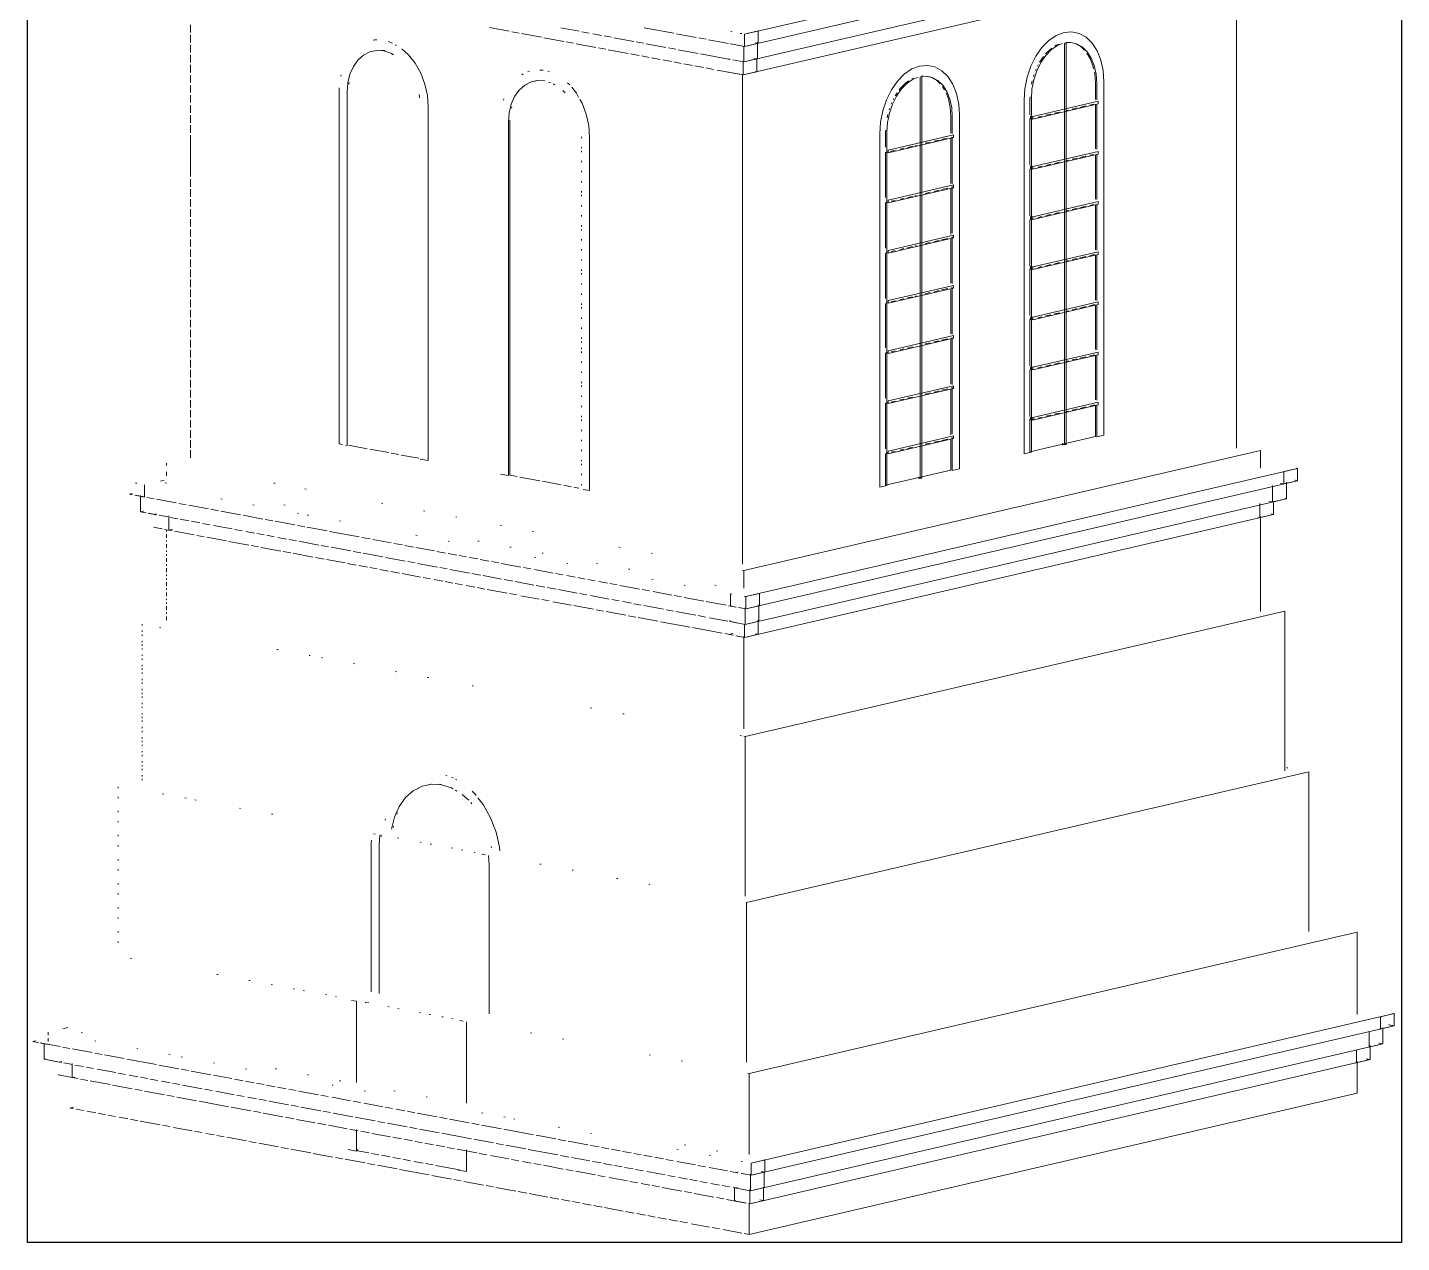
# Paper-space layout '02 Elevation and 3D Views' of a CAD drawing. Header units: millimetres. Extents: x 5 to 415, y 5 to 292.
# Drawn here: x 180.4 to 230.6, y 146 to 190.4 of the extents above; entities that cross this region are included whole.
import ezdxf

# ---------------------------------------------------------------- set-up
doc = ezdxf.new("R2010")
doc.units = ezdxf.units.MM
doc.layers.add('EXISTING', color=7, linetype='Continuous')
picture_1 = doc.add_image_def('image1.png', size_in_pixel=(685, 1677))

# ---------------------------------------------------------------- blocks, each defined once
blk = doc.blocks.new('SHEET_02')
at = {"layer": 'EXISTING', "color": 250, "lineweight": 9}
for p, q in [((206.595, 190.173), (225.939, 194.665)), ((225.939, 194.217), (206.595, 189.724)), ((225.527, 193.56), (206.573, 189.158)), ((225.056, 192.984), (206.547, 188.685)), ((224.585, 175.035), (224.585, 192.881)), ((186.341, 190.239), (186.341, 190.514)), ((186.341, 189.872), (186.341, 190.147)), ((193.086, 189.967), (193.025, 189.954)), ((193.149, 189.963), (193.086, 189.967)), ((197.996, 190.277), (197.272, 190.411)), ((198.358, 190.209), (198.086, 190.26)), ((199.172, 190.058), (198.448, 190.192)), ((199.986, 189.906), (199.263, 190.041)), ((200.556, 190.278), (199.877, 190.404)), ((200.918, 190.21), (200.646, 190.261)), ((201.37, 190.126), (201.053, 190.185)), ((201.732, 190.059), (201.46, 190.109)), ((202.546, 189.907), (201.822, 190.042)), ((204.019, 190.204), (202.934, 190.406)), ((204.832, 190.052), (204.109, 190.187)), ((205.194, 189.985), (204.923, 190.036)), ((206.008, 189.834), (205.285, 189.968)), ((206.098, 190.265), (206.143, 190.257)), ((206.443, 190.201), (206.494, 190.192)), ((206.595, 190.173), (207.096, 190.289)), ((206.595, 190.173), (206.595, 189.724)), ((207.096, 189.841), (207.096, 190.289)), ((217.722, 189.942), (217.47, 189.686)), ((217.995, 190.127), (217.722, 189.942)), ((218.28, 190.235), (217.995, 190.127)), ((218.565, 190.26), (218.28, 190.235)), ((218.838, 190.201), (218.565, 190.26)), ((219.091, 190.062), (218.838, 190.201)), ((219.312, 189.848), (219.091, 190.062)), ((186.341, 189.505), (186.341, 189.78)), ((186.341, 189.138), (186.341, 189.413)), ((192.662, 189.404), (192.893, 189.523)), ((192.893, 189.523), (193.143, 189.576)), ((193.143, 189.576), (193.404, 189.562)), ((193.448, 189.572), (193.318, 189.579)), ((193.404, 189.562), (193.664, 189.479)), ((193.722, 189.848), (193.563, 189.899)), ((193.664, 189.479), (193.764, 189.421)), ((193.875, 189.759), (193.824, 189.789)), ((194.309, 189.42), (194.068, 189.634)), ((194.556, 189.107), (194.309, 189.42)), ((200.348, 189.839), (200.077, 189.889)), ((201.163, 189.687), (200.439, 189.822)), ((201.525, 189.62), (201.253, 189.67)), ((202.339, 189.468), (201.615, 189.603)), ((202.746, 189.393), (202.43, 189.451)), ((202.908, 189.84), (202.637, 189.89)), ((203.722, 189.688), (202.999, 189.823)), ((204.084, 189.621), (203.813, 189.672)), ((204.899, 189.469), (204.175, 189.604)), ((206.075, 189.251), (204.989, 189.453)), ((206.595, 189.724), (206.087, 189.819)), ((206.595, 189.724), (206.098, 189.817)), ((206.573, 189.71), (206.573, 189.158)), ((207.096, 189.841), (206.595, 189.724)), ((207.005, 189.857), (207.096, 189.841)), ((207.073, 189.274), (207.073, 189.876)), ((217.47, 189.686), (217.248, 189.368)), ((217.773, 189.617), (217.608, 189.449)), ((217.616, 189.398), (217.823, 189.608)), ((217.829, 189.655), (217.773, 189.617)), ((217.823, 189.608), (218.047, 189.76)), ((217.997, 189.769), (217.941, 189.731)), ((218.114, 189.813), (217.997, 189.769)), ((218.047, 189.76), (218.222, 189.826)), ((218.296, 189.831), (218.363, 189.846)), ((218.296, 189.831), (218.296, 175.158)), ((218.338, 189.853), (218.513, 189.868)), ((218.464, 189.877), (218.347, 189.867)), ((218.363, 175.173), (218.363, 189.846)), ((218.688, 189.83), (218.464, 189.877)), ((218.513, 189.868), (218.737, 189.82)), ((218.894, 189.716), (218.688, 189.83)), ((218.737, 189.82), (218.944, 189.706)), ((219.03, 189.584), (218.894, 189.716)), ((218.944, 189.706), (219.125, 189.53)), ((219.224, 189.309), (219.113, 189.482)), ((219.125, 189.53), (219.274, 189.299)), ((219.493, 189.565), (219.312, 189.848)), ((219.628, 189.227), (219.493, 189.565)), ((186.341, 188.771), (186.341, 189.046)), ((192.171, 188.709), (192.294, 188.989)), ((192.294, 188.989), (192.46, 189.224)), ((192.46, 189.224), (192.662, 189.404)), ((194.759, 188.746), (194.556, 189.107)), ((203.108, 189.325), (202.837, 189.376)), ((203.515, 189.249), (203.199, 189.308)), ((203.923, 189.174), (203.606, 189.233)), ((204.284, 189.106), (204.013, 189.157)), ((204.692, 189.03), (204.375, 189.089)), ((205.099, 188.955), (204.782, 189.014)), ((205.461, 188.887), (205.189, 188.938)), ((206.014, 189.262), (206.059, 189.272)), ((206.065, 189.252), (206.014, 189.262)), ((206.573, 189.158), (206.165, 189.234)), ((206.573, 189.158), (206.166, 189.234)), ((206.547, 189.204), (206.547, 188.685)), ((207.073, 189.274), (206.573, 189.158)), ((206.937, 189.299), (207.073, 189.274)), ((207.047, 188.801), (207.047, 189.268)), ((213, 189.008), (212.715, 188.901)), ((213.284, 189.033), (213, 189.008)), ((213.558, 188.975), (213.284, 189.033)), ((213.81, 188.836), (213.558, 188.975)), ((217.067, 189.002), (216.932, 188.601)), ((217.248, 189.368), (217.067, 189.002)), ((217.286, 188.838), (217.435, 189.138)), ((217.336, 189.047), (217.311, 188.997)), ((217.53, 189.355), (217.385, 189.147)), ((217.435, 189.138), (217.616, 189.398)), ((219.335, 189.031), (219.224, 189.309)), ((219.274, 189.299), (219.384, 189.022)), ((219.362, 188.906), (219.335, 189.031)), ((219.384, 189.022), (219.452, 188.709)), ((219.711, 188.845), (219.628, 189.227)), ((186.341, 188.404), (186.341, 188.679)), ((191.845, 188.689), (191.832, 188.634)), ((192.095, 188.395), (192.171, 188.709)), ((194.91, 188.348), (194.759, 188.746)), ((198.51, 188.717), (198.453, 188.688)), ((198.561, 188.306), (198.792, 188.425)), ((198.74, 188.817), (198.679, 188.804)), ((198.792, 188.425), (199.042, 188.478)), ((199.024, 188.476), (198.899, 188.449)), ((199.042, 188.478), (199.302, 188.464)), ((199.239, 188.854), (199.112, 188.862)), ((199.461, 188.801), (199.408, 188.817)), ((199.433, 188.423), (199.498, 188.402)), ((206.275, 188.736), (205.597, 188.862)), ((206.547, 188.685), (205.988, 188.789)), ((206.547, 188.685), (206.366, 188.719)), ((206.521, 188.685), (206.521, 170.794)), ((207.047, 188.801), (206.547, 188.685)), ((207.002, 188.81), (207.047, 188.801)), ((212.189, 188.459), (211.968, 188.142)), ((212.441, 188.716), (212.189, 188.459)), ((212.715, 188.901), (212.441, 188.716)), ((212.605, 188.467), (212.493, 188.391)), ((212.542, 188.382), (212.767, 188.533)), ((212.775, 188.564), (212.717, 188.543)), ((212.767, 188.533), (212.941, 188.599)), ((213.016, 188.604), (213.083, 188.62)), ((213.016, 188.604), (213.016, 173.932)), ((213.058, 188.626), (213.233, 188.642)), ((213.125, 188.646), (213.067, 188.641)), ((213.083, 173.947), (213.083, 188.62)), ((213.233, 188.642), (213.457, 188.594)), ((213.407, 188.603), (213.258, 188.635)), ((213.614, 188.489), (213.407, 188.603)), ((213.457, 188.594), (213.664, 188.48)), ((213.75, 188.357), (213.614, 188.489)), ((213.664, 188.48), (213.845, 188.304)), ((214.031, 188.621), (213.81, 188.836)), ((214.213, 188.339), (214.031, 188.621)), ((216.932, 188.601), (216.849, 188.18)), ((217.115, 188.461), (217.092, 188.346)), ((217.108, 188.165), (217.176, 188.509)), ((217.182, 188.683), (217.163, 188.628)), ((217.176, 188.509), (217.286, 188.838)), ((217.262, 188.897), (217.237, 188.847)), ((219.403, 188.718), (219.389, 188.781)), ((219.426, 188.382), (219.403, 188.718)), ((219.452, 188.709), (219.475, 188.372)), ((219.739, 188.434), (219.711, 188.845)), ((219.739, 175.514), (219.739, 188.434)), ((186.341, 188.037), (186.341, 188.312)), ((186.341, 187.67), (186.341, 187.945)), ((191.782, 188.215), (191.774, 188.112)), ((191.774, 188.112), (191.774, 175.192)), ((192.069, 188.057), (192.095, 188.395)), ((192.069, 175.137), (192.069, 188.057)), ((192.139, 188.405), (192.135, 188.349)), ((194.7, 187.964), (194.713, 187.907)), ((194.713, 187.907), (194.717, 187.849)), ((195.002, 187.929), (194.91, 188.348)), ((195.034, 187.506), (195.002, 187.929)), ((198.192, 187.891), (198.358, 188.126)), ((198.358, 188.126), (198.561, 188.306)), ((198.663, 188.346), (198.605, 188.317)), ((199.613, 188.352), (199.663, 188.323)), ((199.952, 188.112), (200.044, 188.03)), ((200.208, 188.322), (200.127, 188.393)), ((200.455, 188.01), (200.279, 188.233)), ((200.531, 187.874), (200.455, 188.01)), ((211.968, 188.142), (211.787, 187.776)), ((212.006, 187.611), (212.155, 187.912)), ((212.177, 188.025), (212.105, 187.921)), ((212.155, 187.912), (212.336, 188.172)), ((212.286, 188.181), (212.25, 188.129)), ((212.493, 188.391), (212.286, 188.181)), ((212.336, 188.172), (212.542, 188.382)), ((213.906, 188.14), (213.832, 188.256)), ((213.845, 188.304), (213.993, 188.073)), ((214.054, 187.805), (213.966, 188.027)), ((213.993, 188.073), (214.104, 187.796)), ((214.348, 188), (214.213, 188.339)), ((214.431, 187.618), (214.348, 188)), ((216.849, 188.18), (216.821, 187.756)), ((217.085, 187.817), (217.108, 188.165)), ((219.426, 187.782), (219.426, 188.382)), ((219.475, 188.372), (219.475, 187.773)), ((186.341, 187.303), (186.341, 187.578)), ((195.034, 174.586), (195.034, 187.506)), ((197.797, 187.81), (197.783, 187.755)), ((197.993, 187.297), (198.069, 187.611)), ((198.069, 187.611), (198.192, 187.891)), ((198.088, 187.517), (198.076, 187.464)), ((200.658, 187.648), (200.582, 187.783)), ((200.808, 187.25), (200.658, 187.648)), ((211.787, 187.776), (211.652, 187.374)), ((211.901, 187.456), (211.883, 187.402)), ((211.896, 187.283), (212.006, 187.611)), ((211.981, 187.671), (211.956, 187.621)), ((212.055, 187.821), (212.031, 187.771)), ((214.122, 187.492), (214.054, 187.805)), ((214.104, 187.796), (214.172, 187.483)), ((214.145, 187.155), (214.122, 187.492)), ((214.172, 187.483), (214.195, 187.146)), ((214.459, 187.207), (214.431, 187.618)), ((216.821, 187.756), (216.821, 174.836)), ((217.039, 187.885), (217.035, 187.827)), ((217.035, 187.827), (217.035, 187.227)), ((217.085, 174.897), (217.085, 187.817)), ((217.135, 187.164), (219.525, 187.719)), ((217.135, 187.066), (219.525, 187.621)), ((218.577, 187.433), (218.761, 187.475)), ((218.853, 187.497), (219.083, 187.55)), ((219.221, 187.582), (219.358, 187.614)), ((219.426, 185.982), (219.426, 187.597)), ((219.475, 187.588), (219.475, 185.973)), ((219.525, 187.719), (219.525, 187.621)), ((186.341, 186.936), (186.341, 187.211)), ((197.967, 186.96), (197.993, 187.297)), ((197.967, 174.04), (197.967, 186.96)), ((198.016, 187.026), (198.012, 186.97)), ((198.012, 186.97), (198.012, 174.05)), ((200.901, 186.831), (200.808, 187.25)), ((211.569, 186.954), (211.541, 186.53)), ((211.652, 187.374), (211.569, 186.954)), ((211.805, 186.591), (211.828, 186.938)), ((211.835, 187.235), (211.812, 187.12)), ((211.828, 186.938), (211.896, 187.283)), ((214.145, 186.556), (214.145, 187.155)), ((214.195, 187.146), (214.195, 186.546)), ((214.459, 174.287), (214.459, 187.207)), ((217.035, 187.088), (217.035, 185.381)), ((217.06, 187.178), (217.06, 187.08)), ((217.135, 187.164), (217.06, 187.178)), ((217.06, 187.08), (217.152, 187.102)), ((217.06, 187.08), (217.135, 187.066)), ((217.135, 187.066), (217.135, 187.164)), ((217.336, 187.144), (217.474, 187.176)), ((217.612, 187.208), (217.796, 187.251)), ((217.934, 187.283), (218.117, 187.326)), ((218.347, 187.379), (218.439, 187.4)), ((186.341, 186.569), (186.341, 186.844)), ((186.341, 184.964), (186.341, 186.477)), ((200.637, 186.416), (200.637, 186.37)), ((200.932, 186.408), (200.901, 186.831)), ((200.932, 173.488), (200.932, 186.408)), ((211.541, 186.53), (211.541, 173.61)), ((211.759, 186.658), (211.755, 186.6)), ((211.755, 186.6), (211.755, 186.047)), ((211.805, 173.671), (211.805, 186.591)), ((211.854, 185.938), (214.244, 186.493)), ((214.244, 186.395), (214.17, 186.409)), ((214.195, 186.408), (214.195, 184.701)), ((214.244, 186.493), (214.244, 186.395)), ((200.637, 186.047), (200.637, 186.001)), ((200.637, 185.909), (200.637, 185.863)), ((211.854, 185.84), (214.244, 186.395)), ((211.854, 185.84), (211.854, 185.938)), ((211.918, 185.886), (212.102, 185.929)), ((212.285, 185.971), (212.423, 186.003)), ((212.561, 186.035), (212.745, 186.078)), ((212.837, 186.099), (212.883, 186.11)), ((213.205, 186.185), (213.389, 186.227)), ((213.526, 186.26), (213.71, 186.302)), ((213.802, 186.324), (213.986, 186.366)), ((214.145, 184.71), (214.145, 186.371)), ((200.637, 185.54), (200.637, 185.494)), ((211.755, 185.862), (211.755, 184.201)), ((211.78, 185.854), (211.854, 185.84)), ((217.135, 185.33), (219.525, 185.885)), ((217.135, 185.232), (219.525, 185.787)), ((217.612, 185.374), (217.796, 185.417)), ((217.934, 185.449), (218.117, 185.492)), ((218.347, 185.545), (218.439, 185.566)), ((218.577, 185.598), (218.761, 185.641)), ((218.853, 185.663), (219.083, 185.716)), ((219.221, 185.748), (219.358, 185.78)), ((219.426, 184.137), (219.426, 185.752)), ((219.475, 185.789), (219.475, 184.127)), ((219.525, 185.885), (219.525, 185.787)), ((200.637, 185.171), (200.637, 185.125)), ((217.035, 185.243), (217.035, 183.535)), ((217.06, 185.344), (217.06, 185.246)), ((217.135, 185.33), (217.06, 185.344)), ((217.06, 185.246), (217.152, 185.268)), ((217.06, 185.246), (217.135, 185.232)), ((217.135, 185.232), (217.135, 185.33)), ((217.336, 185.31), (217.474, 185.342)), ((186.341, 184.597), (186.341, 184.872)), ((186.341, 184.23), (186.341, 184.505)), ((200.637, 184.802), (200.637, 184.755)), ((200.637, 184.432), (200.637, 184.386)), ((211.854, 184.104), (214.244, 184.659)), ((211.854, 184.006), (214.244, 184.561)), ((213.205, 184.351), (213.389, 184.393)), ((213.526, 184.425), (213.71, 184.468)), ((213.802, 184.489), (214.032, 184.543)), ((214.145, 182.864), (214.145, 184.525)), ((214.244, 184.561), (214.17, 184.575)), ((214.195, 184.608), (214.195, 182.901)), ((214.244, 184.659), (214.244, 184.561)), ((186.341, 183.863), (186.341, 184.138)), ((200.637, 184.294), (200.637, 184.248)), ((200.637, 183.925), (200.637, 183.879)), ((211.755, 184.016), (211.755, 182.355)), ((211.78, 184.02), (211.854, 184.006)), ((211.854, 184.006), (211.854, 184.104)), ((211.964, 184.062), (212.102, 184.095)), ((212.285, 184.137), (212.423, 184.169)), ((212.561, 184.201), (212.745, 184.244)), ((212.837, 184.265), (212.883, 184.276)), ((217.135, 183.496), (219.525, 184.051)), ((217.135, 183.398), (219.525, 183.953)), ((219.221, 183.914), (219.358, 183.946)), ((219.426, 182.291), (219.426, 183.952)), ((219.475, 183.943), (219.475, 182.282)), ((219.525, 184.051), (219.525, 183.953)), ((186.341, 183.495), (186.341, 183.771)), ((186.341, 183.128), (186.341, 183.404)), ((200.637, 183.556), (200.637, 183.51)), ((217.035, 183.397), (217.035, 181.69)), ((217.06, 183.51), (217.06, 183.412)), ((217.135, 183.496), (217.06, 183.51)), ((217.06, 183.412), (217.152, 183.433)), ((217.06, 183.412), (217.135, 183.398)), ((217.135, 183.398), (217.135, 183.496)), ((217.336, 183.476), (217.474, 183.508)), ((217.612, 183.54), (217.796, 183.583)), ((217.934, 183.615), (218.117, 183.658)), ((218.347, 183.711), (218.439, 183.732)), ((218.577, 183.764), (218.761, 183.807)), ((218.853, 183.828), (219.083, 183.882)), ((186.341, 182.761), (186.341, 183.037)), ((200.637, 183.187), (200.637, 183.14)), ((200.637, 183.048), (200.637, 183.002)), ((186.341, 182.394), (186.341, 182.67)), ((200.637, 182.679), (200.637, 182.633)), ((211.854, 182.27), (214.244, 182.825)), ((211.854, 182.172), (214.244, 182.727)), ((212.561, 182.367), (212.745, 182.41)), ((212.837, 182.431), (212.883, 182.442)), ((213.205, 182.517), (213.389, 182.559)), ((213.526, 182.591), (213.71, 182.634)), ((213.802, 182.655), (214.032, 182.709)), ((214.145, 181.065), (214.145, 182.68)), ((214.244, 182.727), (214.17, 182.741)), ((214.195, 182.763), (214.195, 181.055)), ((214.244, 182.825), (214.244, 182.727)), ((186.341, 182.027), (186.341, 182.303)), ((186.341, 181.66), (186.341, 181.936)), ((200.637, 182.31), (200.637, 182.264)), ((200.637, 181.941), (200.637, 181.895)), ((211.755, 182.171), (211.755, 180.509)), ((211.78, 182.186), (211.854, 182.172)), ((211.854, 182.172), (211.854, 182.27)), ((211.964, 182.228), (212.102, 182.26)), ((212.285, 182.303), (212.423, 182.335)), ((217.135, 181.662), (219.525, 182.217)), ((217.135, 181.564), (219.525, 182.119)), ((218.347, 181.877), (218.439, 181.898)), ((218.577, 181.93), (218.761, 181.973)), ((218.853, 181.994), (219.083, 182.048)), ((219.221, 182.08), (219.404, 182.122)), ((219.426, 180.445), (219.426, 182.106)), ((219.475, 182.097), (219.475, 180.436)), ((219.525, 182.217), (219.525, 182.119)), ((186.341, 181.293), (186.341, 181.569)), ((200.637, 181.572), (200.637, 181.525)), ((200.637, 181.433), (200.637, 181.387)), ((217.035, 181.597), (217.035, 179.89)), ((217.06, 181.676), (217.06, 181.578)), ((217.135, 181.662), (217.06, 181.676)), ((217.06, 181.578), (217.152, 181.599)), ((217.06, 181.578), (217.135, 181.564)), ((217.135, 181.564), (217.135, 181.662)), ((217.336, 181.642), (217.474, 181.674)), ((217.612, 181.706), (217.796, 181.749)), ((217.934, 181.781), (218.117, 181.824)), ((186.341, 180.926), (186.341, 181.202)), ((200.637, 181.064), (200.637, 181.018)), ((211.854, 180.436), (214.244, 180.991)), ((211.854, 180.338), (214.244, 180.893)), ((213.802, 180.821), (214.032, 180.875)), ((214.244, 180.893), (214.17, 180.907)), ((214.195, 180.917), (214.195, 179.21)), ((214.244, 180.991), (214.244, 180.893)), ((186.341, 180.559), (186.341, 180.835)), ((186.341, 180.192), (186.341, 180.468)), ((200.637, 180.695), (200.637, 180.649)), ((211.854, 180.338), (211.854, 180.436)), ((211.964, 180.394), (212.102, 180.426)), ((212.285, 180.469), (212.423, 180.501)), ((212.561, 180.533), (212.745, 180.576)), ((212.837, 180.597), (212.883, 180.608)), ((213.205, 180.683), (213.389, 180.725)), ((213.526, 180.757), (213.71, 180.8)), ((214.145, 179.219), (214.145, 180.834)), ((217.135, 179.828), (219.525, 180.383)), ((219.525, 180.383), (219.525, 180.285)), ((186.341, 179.825), (186.341, 180.101)), ((200.637, 180.326), (200.637, 180.28)), ((200.637, 180.187), (200.637, 180.141)), ((211.755, 180.325), (211.755, 178.71)), ((211.78, 180.352), (211.854, 180.338)), ((217.135, 179.73), (219.525, 180.285)), ((217.612, 179.872), (217.796, 179.915)), ((217.934, 179.947), (218.117, 179.99)), ((218.347, 180.043), (218.439, 180.064)), ((218.577, 180.096), (218.761, 180.139)), ((218.853, 180.16), (219.083, 180.214)), ((219.221, 180.246), (219.404, 180.288)), ((219.426, 178.646), (219.426, 180.261)), ((219.475, 180.251), (219.475, 178.636)), ((186.341, 179.458), (186.341, 179.734)), ((186.341, 179.091), (186.341, 179.367)), ((200.637, 179.818), (200.637, 179.772)), ((200.637, 179.449), (200.637, 179.403)), ((217.035, 179.752), (217.035, 178.044)), ((217.06, 179.842), (217.06, 179.744)), ((217.135, 179.828), (217.06, 179.842)), ((217.06, 179.744), (217.152, 179.765)), ((217.06, 179.744), (217.135, 179.73)), ((217.135, 179.73), (217.135, 179.828)), ((217.336, 179.808), (217.474, 179.84)), ((186.341, 178.724), (186.341, 179)), ((200.637, 179.08), (200.637, 179.034)), ((200.637, 178.941), (200.637, 178.895)), ((211.854, 178.602), (214.244, 179.157)), ((211.854, 178.504), (214.244, 179.059)), ((213.205, 178.849), (213.389, 178.891)), ((213.526, 178.923), (213.71, 178.966)), ((213.802, 178.987), (214.032, 179.041)), ((214.145, 177.373), (214.145, 179.034)), ((214.244, 179.059), (214.17, 179.073)), ((214.195, 179.071), (214.195, 177.364)), ((214.244, 179.157), (214.244, 179.059)), ((186.341, 178.357), (186.341, 178.633)), ((200.637, 178.711), (200.637, 178.665)), ((200.637, 178.572), (200.637, 178.526)), ((211.755, 178.525), (211.755, 176.864)), ((211.78, 178.518), (211.826, 178.528)), ((211.78, 178.518), (211.854, 178.504)), ((211.854, 178.504), (211.854, 178.602)), ((211.964, 178.56), (212.102, 178.592)), ((212.285, 178.635), (212.423, 178.667)), ((212.561, 178.699), (212.745, 178.742)), ((217.135, 177.994), (219.525, 178.549)), ((217.135, 177.896), (219.525, 178.451)), ((218.853, 178.326), (219.083, 178.38)), ((219.221, 178.412), (219.404, 178.454)), ((219.426, 176.8), (219.426, 178.415)), ((219.475, 178.452), (219.475, 176.791)), ((219.525, 178.549), (219.525, 178.451)), ((186.341, 177.99), (186.341, 178.266)), ((186.341, 177.623), (186.341, 177.899)), ((200.637, 178.203), (200.637, 178.157)), ((217.035, 177.906), (217.035, 176.199)), ((217.06, 178.008), (217.06, 177.91)), ((217.135, 177.994), (217.06, 178.008)), ((217.06, 177.91), (217.152, 177.931)), ((217.06, 177.91), (217.135, 177.896)), ((217.135, 177.896), (217.135, 177.994)), ((217.336, 177.974), (217.474, 178.006)), ((217.612, 178.038), (217.796, 178.081)), ((217.934, 178.113), (218.117, 178.155)), ((218.347, 178.209), (218.439, 178.23)), ((218.577, 178.262), (218.761, 178.305)), ((186.341, 177.256), (186.341, 177.532)), ((200.637, 177.834), (200.637, 177.788)), ((200.637, 177.465), (200.637, 177.419)), ((186.341, 176.889), (186.341, 177.165)), ((200.637, 177.326), (200.637, 177.28)), ((200.637, 176.957), (200.637, 176.911)), ((211.854, 176.767), (214.244, 177.323)), ((211.854, 176.67), (214.244, 177.225)), ((212.561, 176.865), (212.745, 176.908)), ((213.205, 177.014), (213.389, 177.057)), ((213.526, 177.089), (213.71, 177.132)), ((213.802, 177.153), (214.032, 177.207)), ((214.145, 175.527), (214.145, 177.189)), ((214.244, 177.225), (214.17, 177.239)), ((214.195, 177.272), (214.195, 175.564)), ((214.244, 177.323), (214.244, 177.225)), ((186.341, 176.522), (186.341, 176.798)), ((186.341, 176.155), (186.341, 176.431)), ((200.637, 176.588), (200.637, 176.542)), ((211.755, 176.68), (211.755, 175.018)), ((211.78, 176.684), (211.826, 176.694)), ((211.78, 176.684), (211.854, 176.67)), ((211.854, 176.67), (211.854, 176.767)), ((211.964, 176.726), (212.102, 176.758)), ((212.285, 176.801), (212.423, 176.833)), ((217.135, 176.16), (219.525, 176.715)), ((217.135, 176.062), (219.525, 176.617)), ((218.347, 176.375), (218.439, 176.396)), ((218.577, 176.428), (218.761, 176.471)), ((218.853, 176.492), (219.083, 176.546)), ((219.221, 176.578), (219.404, 176.62)), ((219.426, 175.462), (219.426, 176.615)), ((219.475, 176.606), (219.475, 175.453)), ((219.525, 176.715), (219.525, 176.617)), ((186.341, 175.788), (186.341, 176.064)), ((200.637, 176.219), (200.637, 176.173)), ((200.637, 176.081), (200.637, 176.034)), ((217.035, 176.106), (217.035, 174.907)), ((217.06, 176.174), (217.06, 176.076)), ((217.135, 176.16), (217.06, 176.174)), ((217.06, 176.076), (217.198, 176.108)), ((217.06, 176.076), (217.135, 176.062)), ((217.135, 176.062), (217.135, 176.16)), ((217.336, 176.14), (217.474, 176.172)), ((217.612, 176.204), (217.796, 176.247)), ((217.934, 176.279), (218.117, 176.321)), ((186.341, 175.421), (186.341, 175.697)), ((200.637, 175.711), (200.637, 175.665)), ((211.854, 174.933), (214.244, 175.489)), ((211.854, 174.836), (214.244, 175.391)), ((213.802, 175.319), (214.032, 175.373)), ((214.244, 175.391), (214.17, 175.405)), ((214.195, 175.426), (214.195, 174.226)), ((214.244, 175.489), (214.244, 175.391)), ((217.035, 174.907), (219.426, 175.462)), ((219.475, 175.453), (219.739, 175.514)), ((186.341, 175.054), (186.341, 175.33)), ((186.341, 174.687), (186.341, 174.963)), ((191.774, 175.192), (191.892, 175.17)), ((192.01, 175.148), (192.069, 175.137)), ((192.113, 175.148), (192.804, 175.019)), ((192.896, 175.002), (193.586, 174.874)), ((193.678, 174.856), (193.955, 174.805)), ((200.637, 175.342), (200.637, 175.296)), ((200.637, 174.973), (200.637, 174.927)), ((225.468, 174.954), (206.569, 170.565)), ((211.78, 174.849), (211.826, 174.86)), ((211.78, 174.849), (211.854, 174.836)), ((211.854, 174.836), (211.854, 174.933)), ((211.964, 174.892), (212.102, 174.924)), ((212.285, 174.967), (212.423, 174.999)), ((212.561, 175.031), (212.745, 175.074)), ((213.205, 175.18), (213.389, 175.223)), ((213.526, 175.255), (213.71, 175.298)), ((214.145, 174.235), (214.145, 175.343)), ((216.821, 174.836), (217.085, 174.897)), ((218.222, 175.172), (218.222, 175.218)), ((218.222, 175.172), (218.289, 175.187)), ((218.296, 175.158), (218.222, 175.172)), ((218.289, 175.187), (218.363, 175.173)), ((218.363, 175.173), (218.296, 175.158)), ((225.468, 174.305), (225.468, 174.954)), ((185.459, 174.401), (185.459, 174.494)), ((194.047, 174.788), (194.691, 174.668)), ((194.739, 174.641), (195.034, 174.586)), ((200.637, 174.604), (200.637, 174.558)), ((200.637, 174.466), (200.637, 174.419)), ((211.755, 174.834), (211.755, 173.68)), ((185.247, 173.837), (185.382, 173.868)), ((185.459, 174.03), (185.459, 174.169)), ((197.673, 174.094), (197.967, 174.04)), ((198.012, 174.05), (198.288, 173.999)), ((198.38, 173.981), (199.117, 173.844)), ((200.637, 174.096), (200.637, 174.05)), ((206.644, 169.611), (226.821, 174.297)), ((226.821, 173.848), (206.644, 169.162)), ((211.755, 173.68), (214.145, 174.235)), ((212.941, 173.945), (213.008, 173.961)), ((213.016, 173.932), (212.941, 173.945)), ((213.008, 173.961), (213.083, 173.947)), ((213.083, 173.947), (213.016, 173.932)), ((214.195, 174.226), (214.459, 174.287)), ((226.321, 174.181), (226.821, 174.297)), ((226.321, 174.181), (226.321, 173.732)), ((226.821, 173.848), (226.321, 173.732)), ((226.72, 173.867), (226.821, 173.848)), ((226.731, 173.865), (226.821, 173.848)), ((226.821, 174.297), (226.77, 174.306)), ((226.821, 174.297), (226.776, 174.305)), ((226.821, 173.848), (226.821, 174.297)), ((184.106, 173.357), (184.206, 173.381)), ((184.106, 173.357), (184.195, 173.378)), ((184.207, 173.338), (184.106, 173.357)), ((184.196, 173.341), (184.106, 173.357)), ((184.331, 173.764), (184.377, 173.755)), ((184.664, 173.702), (184.664, 173.253)), ((185.464, 173.762), (185.419, 173.771)), ((189.437, 173.753), (189.392, 173.762)), ((190.567, 173.543), (190.522, 173.551)), ((199.209, 173.827), (199.899, 173.699)), ((199.991, 173.682), (200.268, 173.63)), ((200.36, 173.613), (200.544, 173.579)), ((200.637, 173.727), (200.637, 173.681)), ((200.696, 173.532), (200.932, 173.488)), ((211.541, 173.61), (211.805, 173.671)), ((225.909, 173.677), (225.909, 173.075)), ((226.321, 173.732), (226.185, 173.757)), ((226.409, 173.192), (226.409, 173.794)), ((184.664, 173.253), (184.309, 173.32)), ((184.648, 173.256), (184.331, 173.315)), ((184.517, 172.71), (184.517, 173.312)), ((185.009, 173.189), (184.738, 173.24)), ((185.822, 173.038), (185.099, 173.172)), ((186.183, 172.971), (185.912, 173.021)), ((186.996, 172.819), (186.274, 172.954)), ((187.448, 173.184), (187.493, 173.175)), ((188.622, 172.965), (188.667, 172.957)), ((189.8, 172.955), (189.755, 172.964)), ((193.37, 173.021), (193.324, 173.03)), ((226.409, 173.192), (206.621, 168.596)), ((225.438, 173.018), (225.438, 172.499)), ((225.909, 173.075), (225.773, 173.101)), ((226.409, 173.192), (225.909, 173.075)), ((225.939, 172.616), (225.939, 173.082)), ((226.358, 173.201), (226.409, 173.192)), ((226.364, 173.2), (226.409, 173.192)), ((184.517, 172.71), (184.617, 172.733)), ((184.517, 172.71), (184.607, 172.731)), ((184.721, 172.672), (184.517, 172.71)), ((184.698, 172.676), (184.517, 172.71)), ((185.105, 172.601), (184.789, 172.66)), ((185.076, 172.606), (184.822, 172.653)), ((185.076, 172.656), (185.076, 172.606)), ((185.512, 172.525), (185.195, 172.584)), ((185.547, 172.56), (185.547, 172.041)), ((185.873, 172.458), (185.602, 172.508)), ((186.28, 172.382), (185.964, 172.441)), ((186.687, 172.306), (186.371, 172.365)), ((187.358, 172.752), (187.087, 172.803)), ((188.171, 172.601), (187.448, 172.735)), ((188.984, 172.449), (188.261, 172.584)), ((189.345, 172.382), (189.074, 172.433)), ((190.158, 172.231), (189.435, 172.365)), ((190.248, 172.662), (190.293, 172.654)), ((190.61, 172.595), (190.655, 172.587)), ((191.784, 172.377), (191.829, 172.368)), ((194.907, 172.735), (194.861, 172.744)), ((196.082, 172.517), (196.037, 172.525)), ((225.939, 172.616), (206.595, 168.123)), ((225.438, 172.499), (225.393, 172.508)), ((225.939, 172.616), (225.438, 172.499)), ((225.468, 169.069), (225.468, 172.544)), ((225.837, 172.634), (225.939, 172.616)), ((225.848, 172.632), (225.939, 172.616)), ((185.293, 172.088), (184.988, 172.145)), ((185.304, 172.086), (184.988, 172.145)), ((185.547, 172.041), (185.394, 172.069)), ((185.666, 172.019), (185.395, 172.069)), ((185.459, 171.992), (185.459, 172.038)), ((185.459, 171.76), (185.459, 171.899)), ((185.681, 172.072), (185.547, 172.041)), ((186.48, 171.867), (185.757, 172.002)), ((186.841, 171.8), (186.57, 171.85)), ((187.049, 172.239), (186.778, 172.289)), ((187.862, 172.087), (187.184, 172.214)), ((188.224, 172.02), (187.953, 172.071)), ((188.676, 171.936), (188.36, 171.995)), ((189.038, 171.869), (188.766, 171.919)), ((189.399, 171.801), (189.128, 171.852)), ((190.519, 172.164), (190.248, 172.214)), ((191.332, 172.012), (190.61, 172.147)), ((192.507, 171.794), (191.423, 171.995)), ((194.584, 171.855), (194.63, 171.847)), ((197.709, 172.214), (197.664, 172.222)), ((198.885, 171.995), (198.839, 172.003)), ((185.459, 171.621), (185.459, 171.667)), ((185.459, 171.389), (185.459, 171.528)), ((187.655, 171.648), (186.932, 171.783)), ((188.469, 171.497), (187.745, 171.632)), ((188.83, 171.43), (188.559, 171.48)), ((189.644, 171.278), (188.921, 171.413)), ((189.851, 171.717), (189.535, 171.776)), ((190.213, 171.65), (189.942, 171.7)), ((191.027, 171.498), (190.303, 171.633)), ((191.388, 171.431), (191.117, 171.482)), ((192.202, 171.28), (191.479, 171.414)), ((192.913, 171.718), (192.597, 171.777)), ((193.681, 171.575), (193.004, 171.701)), ((194.088, 171.499), (193.771, 171.558)), ((194.494, 171.424), (194.178, 171.483)), ((195.262, 171.281), (194.584, 171.407)), ((195.759, 171.637), (195.804, 171.628)), ((196.891, 171.635), (196.846, 171.644)), ((198.066, 171.417), (198.021, 171.425)), ((202.049, 171.406), (202.004, 171.414)), ((185.459, 171.25), (185.459, 171.297)), ((185.459, 171.111), (185.459, 171.158)), ((185.459, 170.88), (185.459, 171.019)), ((190.006, 171.211), (189.734, 171.261)), ((190.819, 171.059), (190.096, 171.194)), ((191.226, 170.984), (190.91, 171.043)), ((191.995, 170.841), (191.317, 170.967)), ((192.401, 170.765), (192.085, 170.824)), ((192.563, 171.212), (192.292, 171.263)), ((193.377, 171.061), (192.654, 171.196)), ((194.191, 170.91), (193.467, 171.044)), ((194.552, 170.842), (194.281, 170.893)), ((195.366, 170.691), (194.643, 170.825)), ((195.668, 171.205), (195.352, 171.264)), ((196.075, 171.13), (195.759, 171.188)), ((196.436, 171.062), (196.165, 171.113)), ((196.843, 170.987), (196.527, 171.045)), ((197.249, 170.911), (196.933, 170.97)), ((197.611, 170.844), (197.34, 170.894)), ((198.424, 170.692), (197.701, 170.827)), ((198.921, 171.048), (198.966, 171.04)), ((199.24, 171.198), (199.195, 171.206)), ((200.095, 170.83), (200.14, 170.821)), ((201.228, 170.828), (201.182, 170.837)), ((203.224, 171.187), (203.179, 171.196)), ((185.459, 170.741), (185.459, 170.787)), ((185.459, 170.509), (185.459, 170.648)), ((185.459, 170.37), (185.459, 170.416)), ((192.808, 170.689), (192.492, 170.748)), ((193.17, 170.622), (192.899, 170.672)), ((193.577, 170.546), (193.26, 170.605)), ((193.984, 170.471), (193.667, 170.529)), ((194.752, 170.327), (194.074, 170.454)), ((195.728, 170.623), (195.456, 170.674)), ((196.541, 170.472), (195.818, 170.607)), ((196.948, 170.396), (196.632, 170.455)), ((197.717, 170.253), (197.039, 170.38)), ((198.785, 170.625), (198.514, 170.676)), ((199.598, 170.474), (198.921, 170.6)), ((199.959, 170.407), (199.688, 170.457)), ((200.411, 170.323), (200.095, 170.381)), ((202.402, 170.61), (202.357, 170.618)), ((206.569, 170.565), (206.524, 170.573)), ((206.569, 170.565), (206.569, 169.916)), ((185.459, 170.231), (185.459, 170.277)), ((185.459, 169.999), (185.459, 170.138)), ((185.459, 169.86), (185.459, 169.907)), ((195.114, 170.26), (194.842, 170.311)), ((195.566, 170.176), (195.249, 170.235)), ((195.927, 170.109), (195.656, 170.159)), ((196.289, 170.041), (196.018, 170.092)), ((196.741, 169.957), (196.425, 170.016)), ((197.103, 169.89), (196.831, 169.94)), ((197.916, 169.739), (197.193, 169.873)), ((198.123, 170.178), (197.807, 170.236)), ((198.892, 170.035), (198.214, 170.161)), ((199.299, 169.959), (198.982, 170.018)), ((199.705, 169.883), (199.389, 169.942)), ((200.474, 169.74), (199.796, 169.866)), ((200.772, 170.255), (200.501, 170.306)), ((201.134, 170.188), (200.863, 170.238)), ((201.585, 170.104), (201.269, 170.163)), ((201.947, 170.037), (201.676, 170.087)), ((202.76, 169.885), (202.037, 170.02)), ((203.121, 169.818), (202.85, 169.869)), ((203.211, 170.25), (203.257, 170.241)), ((204.386, 170.031), (204.431, 170.023)), ((205.564, 170.021), (205.518, 170.03)), ((185.459, 169.629), (185.459, 169.768)), ((185.459, 169.49), (185.459, 169.536)), ((185.459, 169.351), (185.459, 169.397)), ((198.278, 169.671), (198.007, 169.722)), ((199.092, 169.52), (198.414, 169.646)), ((199.453, 169.452), (199.182, 169.503)), ((200.267, 169.301), (199.589, 169.427)), ((200.836, 169.673), (200.564, 169.723)), ((201.649, 169.521), (200.971, 169.648)), ((202.011, 169.454), (201.74, 169.505)), ((202.463, 169.37), (202.146, 169.429)), ((202.824, 169.303), (202.553, 169.353)), ((203.934, 169.667), (203.257, 169.793)), ((204.296, 169.6), (204.025, 169.65)), ((205.109, 169.448), (204.386, 169.583)), ((205.922, 169.297), (205.199, 169.431)), ((206.085, 169.715), (206.136, 169.705)), ((206.085, 169.266), (206.085, 169.715)), ((206.593, 169.62), (206.644, 169.611)), ((206.599, 169.619), (206.644, 169.611)), ((206.644, 169.611), (207.144, 169.727)), ((206.644, 169.611), (206.644, 169.162)), ((207.122, 168.712), (207.122, 169.314)), ((207.144, 169.279), (207.144, 169.727)), ((185.459, 169.119), (185.459, 169.258)), ((185.459, 168.98), (185.459, 169.026)), ((185.459, 168.748), (185.459, 168.887)), ((201.081, 169.15), (200.357, 169.284)), ((201.442, 169.082), (201.171, 169.133)), ((202.256, 168.931), (201.533, 169.065)), ((202.618, 168.864), (202.346, 168.914)), ((203.431, 168.712), (202.708, 168.847)), ((203.638, 169.151), (202.915, 169.286)), ((204, 169.084), (203.728, 169.134)), ((204.813, 168.932), (204.09, 169.067)), ((205.175, 168.865), (204.904, 168.916)), ((205.989, 168.714), (205.311, 168.84)), ((206.283, 169.23), (206.012, 169.28)), ((206.085, 169.266), (206.13, 169.277)), ((206.289, 169.229), (206.085, 169.266)), ((206.644, 169.162), (206.373, 169.213)), ((206.644, 169.162), (206.39, 169.21)), ((226.35, 169.08), (206.618, 164.497)), ((206.621, 169.198), (206.621, 168.596)), ((207.144, 169.279), (206.644, 169.162)), ((207.099, 169.287), (207.144, 169.279)), ((226.35, 163.242), (226.35, 169.08)), ((184.576, 168.553), (184.576, 168.599)), ((184.576, 168.321), (184.576, 168.368)), ((185.254, 168.473), (185.209, 168.482)), ((204.606, 168.493), (203.522, 168.695)), ((205.782, 168.275), (204.697, 168.477)), ((206.063, 168.7), (206.063, 168.75)), ((206.621, 168.596), (206.063, 168.7)), ((206.621, 168.596), (206.079, 168.697)), ((206.595, 168.59), (206.595, 168.123)), ((207.122, 168.712), (206.621, 168.596)), ((207.077, 168.72), (207.122, 168.712)), ((207.096, 168.239), (207.096, 168.758)), ((184.576, 168.182), (184.576, 168.229)), ((184.576, 167.951), (184.576, 167.997)), ((184.576, 167.812), (184.576, 167.858)), ((206.189, 168.199), (205.872, 168.258)), ((206.037, 168.227), (206.171, 168.258)), ((206.189, 168.199), (206.037, 168.227)), ((206.595, 168.123), (206.279, 168.182)), ((206.595, 168.123), (206.291, 168.18)), ((206.569, 168.155), (206.569, 164.773)), ((207.096, 168.239), (206.595, 168.123)), ((207.005, 168.256), (207.096, 168.239)), ((184.576, 167.673), (184.576, 167.719)), ((184.576, 167.441), (184.576, 167.487)), ((184.576, 167.302), (184.576, 167.348)), ((189.545, 167.675), (189.5, 167.683)), ((190.719, 167.456), (190.674, 167.464)), ((191.171, 167.372), (191.126, 167.38)), ((184.576, 167.07), (184.576, 167.117)), ((184.576, 166.931), (184.576, 166.978)), ((184.576, 166.792), (184.576, 166.839)), ((192.345, 167.153), (192.3, 167.162)), ((193.881, 166.867), (193.836, 166.876)), ((184.576, 166.561), (184.576, 166.607)), ((184.576, 166.422), (184.576, 166.468)), ((195.055, 166.649), (195.01, 166.657)), ((196.681, 166.346), (196.636, 166.355)), ((184.576, 166.19), (184.576, 166.236)), ((184.576, 166.051), (184.576, 166.097)), ((184.576, 165.912), (184.576, 165.958)), ((184.576, 165.68), (184.576, 165.727)), ((184.576, 165.541), (184.576, 165.588)), ((184.576, 165.31), (184.576, 165.356)), ((201.017, 165.539), (200.972, 165.548)), ((202.192, 165.321), (202.147, 165.329)), ((184.576, 165.171), (184.576, 165.217)), ((184.576, 165.032), (184.576, 165.078)), ((184.576, 164.8), (184.576, 164.846)), ((184.576, 164.661), (184.576, 164.707)), ((184.576, 164.429), (184.576, 164.476)), ((184.576, 164.29), (184.576, 164.337)), ((206.483, 164.522), (206.438, 164.53)), ((206.618, 164.497), (206.573, 164.505)), ((206.618, 164.497), (206.618, 158.659)), ((184.576, 164.151), (184.576, 164.198)), ((184.576, 163.92), (184.576, 163.966)), ((184.576, 163.781), (184.576, 163.827)), ((184.576, 163.549), (184.576, 163.595)), ((184.576, 163.41), (184.576, 163.456)), ((184.576, 163.271), (184.576, 163.317)), ((226.419, 163.357), (226.464, 163.348)), ((184.576, 163.039), (184.576, 163.086)), ((184.576, 162.9), (184.576, 162.947)), ((195.73, 163.055), (195.677, 163.072)), ((195.94, 162.989), (195.888, 163.005)), ((196.075, 162.91), (196.03, 162.936)), ((227.233, 163.205), (206.667, 158.429)), ((227.233, 157.367), (227.233, 163.205)), ((183.694, 162.612), (183.694, 162.659)), ((183.694, 162.242), (183.694, 162.288)), ((185.367, 162.393), (185.322, 162.402)), ((194.202, 162.263), (194.485, 162.515)), ((194.485, 162.515), (194.807, 162.681)), ((194.69, 162.608), (194.636, 162.581)), ((194.807, 162.681), (195.156, 162.755)), ((195.142, 162.753), (195.084, 162.741)), ((195.156, 162.755), (195.519, 162.734)), ((195.503, 162.748), (195.443, 162.752)), ((195.519, 162.734), (195.883, 162.62)), ((195.883, 162.62), (195.933, 162.591)), ((196.033, 162.532), (196.082, 162.503)), ((196.272, 162.38), (196.514, 162.165)), ((196.718, 162.421), (196.635, 162.495)), ((196.784, 162.339), (196.718, 162.421)), ((183.694, 161.732), (183.694, 161.778)), ((186.181, 162.242), (186.136, 162.25)), ((186.543, 162.175), (186.497, 162.183)), ((188.171, 161.872), (188.126, 161.88)), ((193.798, 161.545), (193.971, 161.936)), ((193.971, 161.936), (194.202, 162.263)), ((196.59, 162.085), (196.625, 162.041)), ((197.045, 162.008), (196.849, 162.256)), ((197.313, 161.529), (197.045, 162.008)), ((183.694, 161.361), (183.694, 161.408)), ((189.347, 161.653), (189.301, 161.661)), ((193.465, 161.49), (193.452, 161.439)), ((193.692, 161.106), (193.798, 161.545)), ((193.907, 161.702), (193.886, 161.653)), ((197.513, 161.002), (197.313, 161.529)), ((183.694, 160.852), (183.694, 160.898)), ((193.09, 160.923), (193.031, 160.934)), ((193.24, 160.539), (193.267, 160.891)), ((193.311, 160.901), (193.307, 160.842)), ((193.763, 161.226), (193.75, 161.171)), ((193.954, 160.781), (193.908, 160.79)), ((197.636, 160.448), (197.513, 161.002)), ((183.694, 160.481), (183.694, 160.527)), ((192.954, 160.711), (192.945, 160.594)), ((192.945, 160.594), (192.945, 155.159)), ((193.24, 155.104), (193.24, 160.539)), ((194.78, 160.628), (194.734, 160.636)), ((195.147, 160.559), (195.101, 160.568)), ((195.927, 160.414), (195.881, 160.422)), ((196.294, 160.346), (196.249, 160.354)), ((197.335, 160.479), (197.346, 160.426)), ((197.645, 160.315), (197.636, 160.448)), ((183.694, 159.971), (183.694, 160.018)), ((196.753, 160.26), (196.708, 160.269)), ((197.115, 160.174), (196.997, 160.196)), ((197.26, 159.791), (197.233, 160.152)), ((197.26, 154.356), (197.26, 159.791)), ((199.16, 159.826), (199.115, 159.835)), ((183.694, 159.601), (183.694, 159.647)), ((200.336, 159.607), (200.291, 159.616)), ((201.964, 159.304), (201.919, 159.313)), ((183.694, 159.091), (183.694, 159.137)), ((183.694, 158.72), (183.694, 158.767)), ((203.14, 159.085), (203.094, 159.094)), ((206.667, 158.429), (206.667, 152.591)), ((183.694, 158.211), (183.694, 158.257)), ((183.694, 157.84), (183.694, 157.886)), ((183.694, 157.33), (183.694, 157.377)), ((228.998, 157.341), (206.765, 152.178)), ((228.998, 154.33), (228.998, 157.341)), ((183.694, 156.96), (183.694, 157.006)), ((184.186, 156.38), (184.141, 156.388)), ((187.347, 155.792), (187.302, 155.8)), ((188.521, 155.573), (188.476, 155.582)), ((189.334, 155.422), (189.289, 155.43)), ((190.147, 155.271), (190.102, 155.279)), ((190.508, 155.203), (190.463, 155.212)), ((191.321, 155.052), (191.276, 155.061)), ((191.682, 154.985), (191.637, 154.993)), ((192.406, 154.818), (192.229, 154.851)), ((192.406, 151.847), (192.406, 154.818)), ((192.772, 154.768), (192.726, 154.777)), ((192.856, 154.766), (192.811, 154.775)), ((193.6, 154.614), (193.554, 154.622)), ((193.968, 154.545), (193.922, 154.554)), ((194.75, 154.4), (194.704, 154.408)), ((195.118, 154.331), (195.072, 154.34)), ((195.578, 154.246), (195.532, 154.254)), ((206.839, 148.906), (230.351, 154.366)), ((229.851, 154.25), (230.351, 154.366)), ((229.851, 154.25), (229.851, 153.802)), ((230.351, 154.366), (230.301, 154.376)), ((230.351, 154.366), (230.306, 154.375)), ((230.351, 153.918), (230.351, 154.366)), ((181.672, 153.815), (181.851, 153.857)), ((195.946, 154.177), (195.9, 154.186)), ((196.308, 154.091), (196.19, 154.113)), ((196.426, 151.099), (196.426, 154.069)), ((230.351, 153.918), (206.839, 148.457)), ((229.851, 153.802), (229.806, 153.81)), ((230.351, 153.918), (229.851, 153.802)), ((229.94, 153.261), (229.94, 153.863)), ((230.148, 153.956), (230.351, 153.918)), ((230.171, 153.952), (230.351, 153.918)), ((180.575, 153.346), (180.675, 153.369)), ((180.575, 153.346), (180.665, 153.367)), ((180.778, 153.308), (180.575, 153.346)), ((180.756, 153.312), (180.575, 153.346)), ((181.57, 153.161), (180.847, 153.295)), ((181.134, 153.242), (180.88, 153.289)), ((180.987, 152.698), (180.987, 153.25)), ((181.134, 153.69), (181.134, 153.578)), ((181.134, 153.466), (181.134, 153.354)), ((181.179, 153.252), (181.134, 153.242)), ((182.386, 153.666), (182.341, 153.675)), ((182.836, 153.373), (182.881, 153.365)), ((198.817, 153.657), (198.772, 153.665)), ((199.991, 153.438), (199.946, 153.447)), ((229.94, 153.261), (206.817, 147.891)), ((229.439, 153.697), (229.439, 153.145)), ((229.94, 153.261), (229.439, 153.145)), ((229.787, 153.29), (229.94, 153.261)), ((229.804, 153.286), (229.94, 153.261)), ((181.931, 153.093), (181.66, 153.144)), ((182.745, 152.942), (182.022, 153.077)), ((183.107, 152.875), (182.836, 152.925)), ((183.92, 152.723), (183.197, 152.858)), ((184.373, 153.087), (184.418, 153.079)), ((185.548, 152.869), (185.593, 152.86)), ((186, 152.785), (186.045, 152.776)), ((203.152, 152.85), (203.107, 152.858)), ((228.969, 153.036), (228.969, 152.569)), ((229.469, 152.685), (229.469, 153.204)), ((180.987, 152.698), (181.037, 152.71)), ((180.987, 152.698), (181.032, 152.709)), ((181.546, 152.594), (180.987, 152.698)), ((181.258, 152.648), (180.987, 152.698)), ((181.619, 152.581), (181.348, 152.631)), ((181.636, 152.615), (181.546, 152.594)), ((182.026, 152.505), (181.71, 152.564)), ((182.017, 152.548), (182.017, 152.029)), ((182.432, 152.43), (182.116, 152.488)), ((182.793, 152.362), (182.522, 152.413)), ((183.606, 152.211), (182.929, 152.337)), ((185.096, 152.504), (184.011, 152.706)), ((185.909, 152.353), (185.186, 152.488)), ((186.271, 152.286), (186, 152.336)), ((187.085, 152.134), (186.362, 152.269)), ((187.175, 152.566), (187.22, 152.557)), ((188.351, 152.347), (188.396, 152.339)), ((189.484, 152.345), (189.438, 152.354)), ((204.326, 152.632), (204.281, 152.64)), ((229.469, 152.685), (206.791, 147.418)), ((228.969, 152.569), (228.923, 152.577)), ((229.469, 152.685), (228.969, 152.569)), ((228.998, 151.457), (228.998, 152.615)), ((229.333, 152.71), (229.469, 152.685)), ((229.367, 152.704), (229.469, 152.685)), ((182.226, 151.99), (181.503, 152.125)), ((182.017, 152.029), (181.509, 152.124)), ((182.106, 152.05), (182.017, 152.029)), ((182.587, 151.923), (182.316, 151.974)), ((183.4, 151.772), (182.677, 151.906)), ((184.212, 151.621), (183.49, 151.755)), ((183.967, 152.144), (183.697, 152.194)), ((184.419, 152.06), (184.103, 152.119)), ((184.78, 151.992), (184.509, 152.043)), ((185.142, 151.925), (184.871, 151.976)), ((185.593, 151.841), (185.277, 151.9)), ((185.954, 151.774), (185.683, 151.824)), ((186.767, 151.623), (186.045, 151.757)), ((187.853, 151.991), (187.175, 152.117)), ((188.26, 151.916), (187.944, 151.974)), ((188.667, 151.84), (188.351, 151.899)), ((189.029, 151.772), (188.757, 151.823)), ((189.435, 151.697), (189.119, 151.756)), ((190.659, 152.127), (190.614, 152.135)), ((191.515, 151.758), (191.56, 151.75)), ((191.834, 151.908), (191.789, 151.916)), ((206.765, 152.178), (206.719, 152.186)), ((206.765, 152.178), (206.765, 149.212)), ((184.574, 151.553), (184.303, 151.604)), ((185.386, 151.402), (184.664, 151.537)), ((185.748, 151.335), (185.477, 151.385)), ((186.561, 151.184), (185.838, 151.318)), ((187.128, 151.555), (186.857, 151.606)), ((187.941, 151.404), (187.264, 151.53)), ((188.303, 151.337), (188.032, 151.387)), ((188.754, 151.253), (188.438, 151.312)), ((189.115, 151.186), (188.844, 151.236)), ((189.842, 151.621), (189.526, 151.68)), ((190.204, 151.554), (189.933, 151.604)), ((191.018, 151.402), (190.294, 151.537)), ((191.379, 151.335), (191.108, 151.385)), ((192.193, 151.184), (191.515, 151.31)), ((192.69, 151.539), (192.735, 151.531)), ((193.823, 151.538), (193.778, 151.546)), ((194.999, 151.319), (194.953, 151.327)), ((206.765, 146.293), (228.998, 151.457)), ((182.063, 150.947), (181.929, 150.916)), ((181.929, 150.916), (182.064, 150.891)), ((182.154, 150.874), (182.425, 150.824)), ((182.561, 150.798), (182.877, 150.739)), ((187.735, 150.965), (186.651, 151.167)), ((188.547, 150.814), (187.825, 150.948)), ((188.909, 150.747), (188.638, 150.797)), ((189.721, 150.595), (188.999, 150.73)), ((189.928, 151.034), (189.206, 151.169)), ((190.289, 150.967), (190.018, 151.018)), ((191.102, 150.816), (190.38, 150.95)), ((191.463, 150.749), (191.193, 150.799)), ((192.276, 150.597), (191.554, 150.732)), ((192.555, 151.116), (192.283, 151.167)), ((193.368, 150.965), (192.69, 151.091)), ((193.73, 150.897), (193.459, 150.948)), ((194.182, 150.813), (193.866, 150.872)), ((194.544, 150.746), (194.272, 150.796)), ((195.357, 150.595), (194.634, 150.729)), ((196.985, 150.74), (197.03, 150.732)), ((182.967, 150.723), (183.238, 150.672)), ((183.328, 150.655), (183.599, 150.605)), ((183.735, 150.58), (184.051, 150.521)), ((184.141, 150.504), (184.412, 150.454)), ((184.502, 150.437), (185.225, 150.302)), ((185.315, 150.286), (185.586, 150.235)), ((190.128, 150.52), (189.812, 150.578)), ((190.896, 150.377), (190.218, 150.503)), ((191.302, 150.301), (190.986, 150.36)), ((192.07, 150.158), (191.392, 150.284)), ((193.089, 150.446), (192.367, 150.58)), ((193.45, 150.379), (193.179, 150.429)), ((194.263, 150.227), (193.541, 150.362)), ((195.719, 150.527), (195.448, 150.578)), ((196.533, 150.376), (195.809, 150.51)), ((196.894, 150.308), (196.623, 150.359)), ((197.708, 150.157), (196.985, 150.292)), ((197.798, 150.589), (197.844, 150.58)), ((198.16, 150.521), (198.205, 150.513)), ((185.722, 150.21), (186.399, 150.084)), ((186.489, 150.067), (186.76, 150.017)), ((186.896, 149.991), (187.212, 149.933)), ((187.302, 149.916), (187.573, 149.865)), ((187.663, 149.849), (188.386, 149.714)), ((192.476, 150.083), (192.16, 150.141)), ((192.406, 149.341), (192.406, 150.13)), ((192.882, 150.007), (192.566, 150.066)), ((193.65, 149.864), (192.973, 149.99)), ((194.057, 149.788), (193.74, 149.847)), ((194.463, 149.713), (194.147, 149.772)), ((194.624, 150.16), (194.353, 150.211)), ((195.437, 150.009), (194.715, 150.143)), ((196.611, 149.79), (195.528, 149.992)), ((197.424, 149.639), (196.702, 149.774)), ((198.883, 149.938), (197.798, 150.14)), ((199.697, 149.787), (198.974, 149.921)), ((199.787, 150.218), (199.833, 150.21)), ((200.059, 149.72), (199.787, 149.77)), ((200.963, 150), (201.008, 149.991)), ((188.476, 149.697), (188.747, 149.647)), ((188.837, 149.63), (189.56, 149.496)), ((189.65, 149.479), (189.921, 149.428)), ((190.012, 149.412), (190.734, 149.277)), ((190.824, 149.26), (191.547, 149.126)), ((192.111, 149.396), (192.406, 149.341)), ((192.451, 149.398), (192.451, 149.351)), ((192.451, 149.351), (192.864, 149.274)), ((192.956, 149.257), (193.232, 149.206)), ((194.824, 149.645), (194.553, 149.696)), ((195.231, 149.57), (194.914, 149.629)), ((195.637, 149.494), (195.321, 149.553)), ((195.998, 149.427), (195.727, 149.477)), ((196.811, 149.276), (196.089, 149.41)), ((196.426, 148.593), (196.426, 149.382)), ((197.172, 149.208), (196.901, 149.259)), ((197.785, 149.572), (197.514, 149.622)), ((198.598, 149.421), (197.876, 149.555)), ((199.772, 149.202), (198.688, 149.404)), ((200.872, 149.568), (200.149, 149.703)), ((201.279, 149.492), (200.963, 149.551)), ((201.641, 149.425), (201.37, 149.476)), ((202.048, 149.349), (201.731, 149.408)), ((202.455, 149.274), (202.138, 149.332)), ((202.816, 149.206), (202.545, 149.257)), ((204.127, 149.411), (204.172, 149.402)), ((204.447, 149.56), (204.401, 149.569)), ((205.622, 149.342), (205.577, 149.35)), ((191.637, 149.109), (191.908, 149.059)), ((191.998, 149.042), (192.721, 148.907)), ((192.811, 148.89), (193.082, 148.84)), ((193.173, 148.823), (193.895, 148.689)), ((193.324, 149.189), (193.646, 149.129)), ((193.738, 149.112), (194.014, 149.06)), ((194.106, 149.043), (194.382, 148.992)), ((194.52, 148.966), (194.842, 148.906)), ((194.934, 148.889), (195.21, 148.838)), ((195.302, 148.82), (196.176, 148.658)), ((197.985, 149.057), (197.308, 149.183)), ((198.346, 148.99), (198.075, 149.04)), ((198.798, 148.906), (198.482, 148.965)), ((199.159, 148.839), (198.888, 148.889)), ((199.972, 148.687), (199.249, 148.822)), ((200.179, 149.126), (199.863, 149.185)), ((200.946, 148.984), (200.269, 149.11)), ((201.353, 148.908), (201.037, 148.967)), ((201.759, 148.832), (201.443, 148.891)), ((202.12, 148.765), (201.849, 148.815)), ((202.527, 148.689), (202.211, 148.748)), ((203.223, 149.131), (202.907, 149.189)), ((203.63, 149.055), (203.313, 149.114)), ((203.992, 148.988), (203.72, 149.038)), ((204.805, 148.836), (204.127, 148.962)), ((205.167, 148.769), (204.896, 148.819)), ((205.302, 149.192), (205.348, 149.183)), ((205.981, 148.617), (205.302, 148.744)), ((206.478, 148.973), (206.523, 148.965)), ((206.839, 148.906), (207.34, 149.022)), ((206.839, 148.906), (206.839, 148.457)), ((207.34, 148.574), (207.34, 149.022)), ((193.985, 148.672), (195.069, 148.47)), ((195.159, 148.453), (195.882, 148.319)), ((195.972, 148.302), (196.243, 148.252)), ((196.131, 148.647), (196.426, 148.593)), ((196.333, 148.235), (197.056, 148.1)), ((200.333, 148.62), (200.062, 148.671)), ((201.146, 148.469), (200.424, 148.603)), ((201.507, 148.402), (201.236, 148.452)), ((202.32, 148.25), (201.643, 148.376)), ((202.681, 148.183), (202.41, 148.233)), ((202.888, 148.622), (202.617, 148.673)), ((203.701, 148.471), (203.024, 148.597)), ((204.062, 148.404), (203.791, 148.454)), ((204.514, 148.32), (204.198, 148.378)), ((204.875, 148.252), (204.604, 148.303)), ((205.236, 148.185), (204.965, 148.236)), ((206.342, 148.55), (206.071, 148.6)), ((206.281, 148.561), (206.37, 148.582)), ((206.331, 148.552), (206.281, 148.561)), ((206.839, 148.457), (206.478, 148.525)), ((206.839, 148.457), (206.484, 148.524)), ((206.817, 148.493), (206.817, 147.891)), ((207.34, 148.574), (206.839, 148.457)), ((207.204, 148.599), (207.34, 148.574)), ((207.317, 148.007), (207.317, 148.559)), ((197.146, 148.084), (197.417, 148.033)), ((197.508, 148.016), (198.23, 147.882)), ((198.32, 147.865), (198.636, 147.806)), ((198.727, 147.789), (199.404, 147.663)), ((203.133, 148.099), (202.817, 148.158)), ((203.494, 148.032), (203.223, 148.082)), ((204.307, 147.88), (203.585, 148.015)), ((204.668, 147.813), (204.397, 147.864)), ((205.481, 147.662), (204.759, 147.796)), ((205.688, 148.101), (205.372, 148.16)), ((206.049, 148.034), (205.778, 148.084)), ((206.817, 147.891), (206.184, 148.009)), ((206.232, 147.522), (206.232, 147.989)), ((206.258, 147.995), (206.347, 148.016)), ((206.817, 147.891), (206.258, 147.995)), ((206.791, 147.937), (206.791, 147.418)), ((207.317, 148.007), (206.817, 147.891)), ((207.272, 148.016), (207.317, 148.007)), ((207.291, 147.534), (207.291, 148.001)), ((199.494, 147.647), (199.811, 147.588)), ((199.901, 147.571), (200.217, 147.512)), ((200.307, 147.495), (200.578, 147.445)), ((200.668, 147.428), (200.985, 147.369)), ((201.075, 147.352), (201.391, 147.294)), ((201.481, 147.277), (202.159, 147.151)), ((205.842, 147.595), (205.571, 147.645)), ((206.655, 147.443), (205.933, 147.578)), ((206.232, 147.522), (206.277, 147.533)), ((206.638, 147.447), (206.232, 147.522)), ((206.791, 147.418), (206.74, 147.428)), ((206.791, 147.418), (206.745, 147.427)), ((206.765, 147.405), (206.765, 146.293)), ((207.291, 147.534), (206.791, 147.418)), ((207.155, 147.56), (207.291, 147.534)), ((202.249, 147.134), (202.565, 147.075)), ((202.655, 147.058), (202.971, 146.999)), ((203.062, 146.983), (203.333, 146.932)), ((203.423, 146.915), (203.739, 146.856)), ((203.829, 146.84), (204.146, 146.781)), ((204.236, 146.764), (204.507, 146.714)), ((204.642, 146.688), (205.32, 146.562)), ((205.41, 146.546), (205.681, 146.495)), ((205.816, 146.47), (206.494, 146.344)), ((206.584, 146.327), (206.765, 146.293))]:
    blk.add_line(p, q, dxfattribs=at)
image = blk.add_image(picture_1, insert=(180.379, 146), size_in_units=(50.242, 123))

psp = doc.layouts.new('02 Elevation and 3D Views')

# ---------------------------------------------------------------- block references
psp.add_blockref('SHEET_02', (0, 0))

doc.saveas('drawing.dxf')
